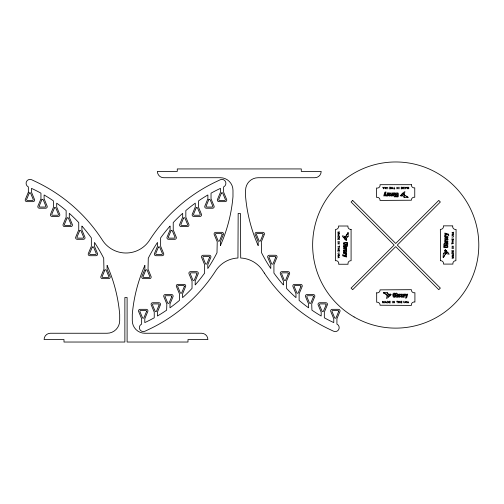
<?xml version="1.0" encoding="UTF-8"?>
<svg xmlns="http://www.w3.org/2000/svg" width="504" height="504" viewBox="0 0 504 504"><rect width="100%" height="100%" fill="white"/><g stroke="black" fill="none" stroke-linecap="round" stroke-linejoin="round"><path stroke-width="0.76" d="M348.081 236.578L348.34 232.678L344.767 237.712L345.089 239.394L348.081 236.578L345.7 236.093M443.35 253.518L443.092 257.418L446.67 252.384L446.349 250.702L443.35 253.518L445.738 254.003M344.018 237.573L344.95 239.413L346.135 239.721L345.983 240.572L346.784 239.4L345.347 236.489L342.266 235.853L343.615 237.901L345.347 236.489M447.42 252.523L446.487 250.683L445.303 250.381L445.454 249.524L444.654 250.696L446.09 253.607L449.171 254.243L447.817 252.195L446.09 253.607M404.189 197.417L404.674 195.029L403.055 194.097L401.373 194.418L404.189 197.417L408.089 197.675L404.674 195.029M386.763 295.067L387.248 292.685L383.349 292.427L388.382 295.999L390.065 295.678L387.248 292.685M404.277 194.676L404.914 191.596L402.866 192.95L404.277 194.676L401.367 196.113L400.195 195.313L401.045 195.464L401.354 194.279L403.194 193.347M387.16 295.42L386.524 298.507L388.571 297.152L387.16 295.42L390.071 293.983L391.243 294.783L390.392 294.632L390.083 295.817L388.244 296.749M400.907 195.962L401.045 195.464M390.392 294.632L390.531 294.134M384.187 187.179L383.519 188.868L382.845 187.179M406.451 187.179L405.777 188.868L405.109 187.179M384.987 302.923L385.661 301.228L386.329 302.923M407.245 302.923L407.919 301.228L408.593 302.923M347.558 244.251L347.558 242.941M443.879 245.845L443.879 247.155M346.683 234.826L347.905 232.646L347.905 233.245M444.755 255.276L443.533 257.45L443.533 256.851M337.844 235.664L339.539 234.99L337.844 234.316M337.844 257.922L339.539 257.248L337.844 256.58M453.587 233.522L451.899 232.848L453.587 232.174M453.587 255.78L451.899 255.106L453.587 254.438M453.077 235.267C454.822 232.754 450.765 236.496 452.321 234.133M338.36 254.829C336.615 257.342 340.673 253.6 339.116 255.969M389.435 187.179L390.524 187.179L390.524 188.855L389.435 188.855M401.096 187.179L402.186 187.179L402.186 188.855L401.096 188.855M383.059 187.708L383.979 187.708M405.317 187.708L406.237 187.708M389.529 188.042L390.524 188.042M401.19 188.042L402.186 188.042M391.621 188.112L392.811 188.112M393.63 188.868L394.846 188.868M407.522 197.234L408.12 197.234L405.941 196.012M337.844 232.01L339.539 232.01L337.844 232.735L339.539 233.465L337.844 233.465M451.899 235.834C454.028 234.757 454.028 238.09 451.899 237.019M451.905 240.95L453.587 240.95M337.844 241.668L339.539 241.668M451.905 242.141L453.587 242.141M337.844 242.701L339.539 242.701L337.844 243.904L339.539 243.904M451.899 243.571L453.587 243.571M451.899 246.191L453.587 246.191L451.899 247.395L453.587 247.395M337.844 246.525L339.539 246.525M337.844 247.955L339.532 247.955M451.899 248.428L453.587 248.428M337.844 249.146L339.532 249.146M339.539 253.077C337.409 252.006 337.409 255.339 339.539 254.268M453.587 256.631L451.899 256.631L453.587 257.361L451.899 258.086L453.587 258.086M383.916 292.862L383.317 292.862L385.491 294.084M390.342 301.241L389.252 301.241L389.252 302.923L390.342 302.923M396.591 301.228L397.807 301.228M402.003 301.241L400.913 301.241L400.913 302.923L402.003 302.923M398.626 301.984L399.817 301.984M389.252 302.053L390.247 302.053M400.913 302.053L401.909 302.053M385.201 302.387L386.121 302.387M407.459 302.387L408.379 302.387M444.805 250.236L445.303 250.381M346.135 239.721L346.632 239.86M264.323 273.048L261.866 269.35A28.085 28.085 0 0 0 240.698 257.998L240.395 213.45L238.165 213.45L237.945 257.998A28.085 28.085 0 0 0 215.208 271.574A161.368 161.368 0 0 1 148.151 329.723L145.001 331.21A3.938 3.938 0 0 1 139.759 329.326A3.938 3.938 0 0 1 141.643 324.085L141.643 318.774L138.701 311.692A1.575 1.575 0 0 1 140.068 309.33L146.368 309.33A1.575 1.575 0 0 1 147.729 311.692L144.793 318.774L144.793 322.598A153.537 153.537 0 0 0 153.77 318.055L154.243 317.797L154.243 312.184L151.301 305.096A1.575 1.575 0 0 1 152.668 302.734L158.962 302.734A1.575 1.575 0 0 1 160.329 305.096L157.387 312.184L157.387 316.008L158.149 315.567A153.537 153.537 0 0 0 166.641 310.162L166.837 303.981L163.901 296.894A1.575 1.575 0 0 1 165.262 294.531L171.562 294.531A1.575 1.575 0 0 1 172.929 296.894L169.987 303.981L169.987 307.805L170.749 307.257A153.537 153.537 0 0 0 178.668 301.046L179.437 300.39L179.437 293.819L176.501 286.732A1.575 1.575 0 0 1 177.862 284.369L184.162 284.369A1.575 1.575 0 0 1 185.522 286.732L182.587 293.819L182.587 297.644L183.714 296.623A153.222 153.222 0 0 0 192.037 288.395L192.037 281.106L189.094 274.019A1.575 1.575 0 0 1 190.462 271.656L196.762 271.656A1.575 1.575 0 0 1 198.122 274.019L195.187 281.106L195.187 284.93L195.445 284.64A153.537 153.537 0 0 0 203.843 274.17L204.637 273.08L204.637 264.713L201.694 257.626A1.575 1.575 0 0 1 203.062 255.263L209.362 255.263A1.575 1.575 0 0 1 210.722 257.626L207.787 264.713L207.787 268.531L208.618 267.277A153.537 153.537 0 0 0 216.997 252.75L217.23 241.781L214.294 234.694A1.575 1.575 0 0 1 215.655 232.331L221.955 232.331A1.575 1.575 0 0 1 223.322 234.694L220.38 241.781L220.38 245.606L220.582 245.164A153.537 153.537 0 0 0 232.98 196.617L232.98 190.317A12.6 12.6 0 0 0 220.38 177.717L163.687 177.717A6.3 6.3 0 0 1 157.387 171.417L177.282 171.417L177.282 168.934L301.285 168.934L301.285 171.417L321.174 171.417A6.3 6.3 0 0 1 314.874 177.717L258.18 177.717A12.6 12.6 0 0 0 245.58 190.317L245.58 196.617A153.537 153.537 0 0 0 257.985 245.164L258.18 245.606L258.18 241.781L255.238 234.694A1.575 1.575 0 0 1 256.605 232.331L262.905 232.331A1.575 1.575 0 0 1 264.266 234.694L261.33 241.781L261.563 252.75A153.537 153.537 0 0 0 269.949 267.277L270.78 268.531L270.78 264.713L267.838 257.626A1.575 1.575 0 0 1 269.205 255.263L275.499 255.263A1.575 1.575 0 0 1 276.866 257.626L273.924 264.713L273.924 273.08L274.718 274.17A153.537 153.537 0 0 0 283.116 284.64L283.374 284.93L283.374 281.106L280.438 274.019A1.575 1.575 0 0 1 281.799 271.656L288.099 271.656A1.575 1.575 0 0 1 289.466 274.019L286.524 281.106L286.524 288.395A153.222 153.222 0 0 0 294.846 296.623L295.974 297.644L295.974 293.819L293.038 286.732A1.575 1.575 0 0 1 294.399 284.369L300.699 284.369A1.575 1.575 0 0 1 302.066 286.732L299.124 293.819L299.124 300.39L299.893 301.046A153.537 153.537 0 0 0 307.812 307.257L308.574 307.805L308.574 303.981L305.632 296.894A1.575 1.575 0 0 1 306.999 294.531L313.299 294.531A1.575 1.575 0 0 1 314.66 296.894L311.724 303.981L311.926 310.162A153.537 153.537 0 0 0 320.418 315.567L321.174 316.008L321.174 312.184L318.232 305.096A1.575 1.575 0 0 1 319.599 302.734L325.899 302.734A1.575 1.575 0 0 1 327.26 305.096L324.324 312.184L324.324 317.797L324.79 318.055A153.537 153.537 0 0 0 333.768 322.598L333.768 318.774L330.832 311.692A1.575 1.575 0 0 1 332.193 309.33L338.493 309.33A1.575 1.575 0 0 1 339.86 311.692L336.918 318.774L336.918 324.085A3.938 3.938 0 0 1 338.801 329.326A3.938 3.938 0 0 1 333.56 331.21L330.41 329.723A161.368 161.368 0 0 1 264.329 273.048M405.5 302.406C408.013 304.151 404.271 300.094 406.634 301.65M385.938 187.69C383.424 185.944 387.166 190.002 384.798 188.446M453.587 238.764L453.587 239.854L451.912 239.854L451.912 238.764M453.587 250.425L453.587 251.515L451.912 251.515L451.912 250.425M453.058 232.388L453.058 233.308M453.058 254.652L453.058 255.566M452.724 238.858L452.724 239.854M452.724 250.519L452.724 251.515M452.655 240.95L452.655 242.141M451.899 242.959L451.899 244.182M408.757 187.179L408.757 188.868L408.032 187.179L407.301 188.868L407.301 187.179M404.933 301.228C406.01 303.358 402.677 303.358 403.748 301.228M399.817 301.234L399.817 302.923M399.099 187.179L399.099 188.868M398.626 301.234L398.626 302.923M398.066 187.179L398.066 188.868L396.862 187.179L396.862 188.868M397.196 301.228L397.196 302.923M394.575 301.228L394.575 302.923L393.372 301.228L393.372 302.923M394.241 187.179L394.241 188.868M392.811 187.179L392.811 188.861M392.339 301.228L392.339 302.923M391.621 187.179L391.621 188.861M387.689 188.868C388.76 186.738 385.428 186.738 386.505 188.868M384.136 302.923L384.136 301.228L383.405 302.923L382.681 301.228L382.681 302.923M376.683 292.83L376.683 302.255A2.829 2.829 0 0 1 380.06 305.216L411.39 305.405A2.822 2.822 0 0 1 414.534 302.016A2.722 2.722 0 0 1 414.912 302.098L414.912 292.717A2.822 2.822 0 0 1 411.396 289.68L380.054 289.869A2.829 2.829 0 0 1 376.677 292.83M339.539 245.921L339.539 247.136M339.526 239.671L339.526 238.581L337.844 238.581L337.844 239.671M339.526 251.332L339.526 250.242L337.844 250.242L337.844 251.332M338.713 238.581L338.713 239.576M338.783 247.955L338.783 249.146M338.713 250.242L338.713 251.238M338.379 234.53L338.379 235.45M338.379 256.788L338.379 257.708M443.873 245.845A1.008 1.008 0 0 1 444.345 245.36L447.357 245.36A1.008 1.008 0 0 1 447.823 245.845L447.823 247.155A0.989 0.989 0 0 1 447.42 247.609L444.345 247.647A1.008 1.008 0 0 1 443.873 247.162M347.565 244.251A1.008 1.008 0 0 1 347.092 244.736L344.081 244.736A1.008 1.008 0 0 1 343.608 244.251L343.615 242.941A0.989 0.989 0 0 1 344.018 242.493L347.092 242.456A1.008 1.008 0 0 1 347.565 242.934M392.899 294.953L393.158 296.749A0.989 0.989 0 0 0 393.605 297.152L394.922 297.152A1.008 1.008 0 0 0 395.407 296.686L395.407 293.674A1.008 1.008 0 0 0 394.922 293.202L393.611 293.208A1.008 1.008 0 0 0 393.126 293.674L392.899 294.953M395.804 194.695L396.031 196.421A1.008 1.008 0 0 0 396.516 196.894L397.826 196.888A1.008 1.008 0 0 0 398.311 196.421L398.273 193.347A0.989 0.989 0 0 0 397.826 192.944L396.516 192.944A1.008 1.008 0 0 0 396.031 193.416L395.804 194.695M393.712 294.808C394.588 301.373 395.583 290.008 393.712 294.808M396.616 194.544C397.517 201.127 398.462 189.718 396.616 194.544M393.756 194.191C394.191 197.877 395.029 191.57 393.756 194.191M396.875 295.445C397.291 299.137 398.185 292.811 396.875 295.445M392.975 194.216L393.328 195.81A0.687 0.687 0 0 0 393.58 195.968L394.103 195.993A0.662 0.662 0 0 0 394.355 195.88L394.569 196.932L395.344 196.932L395.344 192.906L394.38 192.975A0.668 0.668 0 0 0 394.115 192.849L393.58 192.874A0.687 0.687 0 0 0 393.328 193.032L392.975 194.216M398.462 295.678L398.11 297.064A0.687 0.687 0 0 1 397.858 297.221L397.322 297.247A0.668 0.668 0 0 1 397.058 297.121L396.094 297.19L396.094 293.164L396.869 293.164L397.083 294.223A0.662 0.662 0 0 1 397.328 294.103L397.858 294.128A0.687 0.687 0 0 1 398.11 294.286L398.462 295.678M390.751 193.694L390.65 194.204A0.655 0.655 0 0 1 390.518 194.38C387.878 195.426 390.506 195.174 390.569 195.521A0.737 0.737 0 0 1 390.342 195.81L389.699 196.012A2.57 2.57 0 0 1 389.277 195.999L388.534 195.464L388.471 193.158A0.926 0.926 0 0 0 388.395 192.906C389.025 193.473 390.594 192.093 390.751 193.694M400.686 296.302C400.712 297.996 402.413 296.667 403.043 297.19A0.926 0.926 0 0 1 402.967 296.938L402.904 294.632L402.161 294.097A2.57 2.57 0 0 0 401.738 294.084L401.096 294.286A0.737 0.737 0 0 0 400.869 294.575C400.945 294.966 403.534 294.594 400.919 295.716A0.655 0.655 0 0 0 400.787 295.892L400.686 296.302M345.946 249.593L346.676 249.581A0.662 0.662 0 0 0 346.557 249.285L346.204 248.982L346.607 248.982L346.607 248.239L343.577 248.239L343.577 249.02L345.536 249.033L345.946 249.593M345.946 254.18L346.676 254.167A0.668 0.668 0 0 0 346.557 253.871L346.204 253.575L346.607 253.575L346.607 252.832L343.577 252.832L343.577 253.607L345.536 253.619L345.946 254.18M388.401 302.053L388.093 302.835L387.154 302.923L387.154 301.228L388.099 301.31L388.401 302.053M403.036 187.86L403.263 188.729L404.284 188.868L404.284 187.179L403.345 187.261L403.036 187.86M445.498 235.796L445.838 236.458L447.861 236.489L447.861 237.271L444.83 237.271L444.83 236.527L445.234 236.527L444.881 236.225A0.668 0.668 0 0 1 444.761 235.929L445.498 235.796M445.498 240.383L445.838 241.051L447.861 241.076L447.861 241.857L444.83 241.857L444.83 241.114L445.234 241.114L444.881 240.811A0.662 0.662 0 0 1 444.761 240.521L445.498 240.383M343.148 254.911L343.577 255.427L346.607 254.577L346.607 255.389L344.509 255.837L346.607 256.246L346.607 257.021L342.941 255.994L342.581 254.81L343.148 254.911M448.289 235.084L448.856 235.292L448.497 234.108L444.83 233.075L444.83 233.85L446.928 234.259L444.83 234.713L444.83 235.519L447.861 234.669L448.289 235.084M346.689 246.866L346.639 247.187A0.687 0.687 0 0 1 346.481 247.439L345.089 247.798L343.703 247.439A0.687 0.687 0 0 1 343.545 247.187L343.52 246.651A0.668 0.668 0 0 1 343.646 246.387L343.577 245.423L347.603 245.423L347.603 246.198L346.544 246.412A0.662 0.662 0 0 1 346.664 246.664L346.689 246.866M387.16 194.727L386.341 195.262L386.599 196.006A0.668 0.668 0 0 0 386.896 195.886L387.192 195.533L387.192 195.936L387.935 195.936L387.935 192.906L387.16 192.906L387.16 194.727M391.747 194.727L390.934 195.262L391.186 196.006A0.662 0.662 0 0 0 391.482 195.886L391.784 195.533L391.784 195.936L392.528 195.936L392.528 192.906L391.747 192.906L391.747 194.727M399.691 295.3L399.691 297.19L398.91 297.19L398.91 294.16L399.653 294.16L399.653 294.563L399.956 294.21A0.662 0.662 0 0 1 400.245 294.09L400.504 294.834L399.691 295.3M404.284 295.3L404.277 297.19L403.496 297.19L403.496 294.16L404.246 294.16L404.246 294.563L404.542 294.21A0.668 0.668 0 0 1 404.838 294.09L405.096 294.834L404.284 295.3M444.755 243.117L444.774 243.438A0.662 0.662 0 0 0 444.887 243.684L443.835 243.898L443.835 244.673L447.861 244.673L447.791 243.709A0.668 0.668 0 0 0 447.917 243.445L447.892 242.909A0.687 0.687 0 0 0 447.735 242.657L446.342 242.304L444.956 242.657A0.687 0.687 0 0 0 444.799 242.909L444.755 243.117M389.239 193.763C389.384 195.728 390.631 192.389 389.245 193.706M402.205 296.27C401.058 297.914 401.751 294.449 402.205 296.27M343.501 250.652L343.892 251.534L343.577 252.372A0.926 0.926 0 0 1 343.829 252.296L346.135 252.233L346.67 251.49A2.57 2.57 0 0 0 346.683 251.068L346.481 250.425A0.737 0.737 0 0 0 346.191 250.198C345.889 250.299 346.053 252.819 345.095 250.305A0.655 0.655 0 0 0 344.875 250.116L343.98 250.078L343.501 250.652M447.943 239.35L447.527 239.992L446.563 239.98A0.655 0.655 0 0 1 446.386 239.847C445.316 237.233 445.631 239.841 445.246 239.904A0.737 0.737 0 0 1 444.956 239.671L444.755 239.028A2.57 2.57 0 0 1 444.767 238.606L445.303 237.863L447.609 237.8A0.926 0.926 0 0 0 447.861 237.724L447.546 238.562L447.943 239.35M344.1 243.508C347.161 246.424 348.466 241.082 344.1 243.508M444.358 246.418C447.445 249.341 448.692 243.986 444.358 246.418M344.03 251.017C344.648 252.599 345.467 250.135 344.03 251.017M447.413 239.041C446.053 240.036 446.676 237.497 447.413 239.041M344.1 246.551C345.971 248.359 346.809 244.988 344.1 246.551M447.344 243.489C444.994 245.158 445.12 241.794 447.344 243.489M339.539 237.094C339.425 238.279 337.22 237.712 337.844 236.483L339.539 236.483L339.539 237.094M451.912 252.876L451.899 253.613L453.587 253.613C454.161 252.454 452.239 251.843 451.912 252.876M411.403 184.691L411.384 184.886A2.829 2.829 0 0 0 414.754 187.847L414.754 197.266A2.829 2.829 0 0 0 411.377 200.227L380.035 200.416A2.822 2.822 0 0 0 376.526 197.379L376.526 188.005A2.822 2.822 0 0 0 380.048 184.691L411.403 184.691M385.352 192.811L386.19 195.936L385.377 195.936L384.93 193.838L384.521 195.936L383.746 195.936L384.772 192.27L385.957 191.911L385.957 192.496L385.352 192.811M406.098 297.19L405.474 298.185L406.659 297.826L407.692 294.16L406.917 294.16L406.507 296.257L406.06 294.16L405.248 294.16L406.098 297.19M28.35 192.194L25.408 199.282A1.575 1.575 0 0 0 26.775 201.644L33.075 201.644A1.575 1.575 0 0 0 34.436 199.282L31.5 192.194L31.5 188.37A153.537 153.537 0 0 1 40.484 192.912L40.95 193.171L40.95 198.784L38.008 205.871A1.575 1.575 0 0 0 39.375 208.234L45.675 208.234A1.575 1.575 0 0 0 47.036 205.871L44.1 198.784L44.1 194.96L44.856 195.401A153.537 153.537 0 0 1 53.348 200.806L53.55 206.987L50.608 214.074A1.575 1.575 0 0 0 51.975 216.436L58.269 216.436A1.575 1.575 0 0 0 59.636 214.074L56.694 206.987L56.694 203.162L57.456 203.711A153.537 153.537 0 0 1 65.375 209.922L66.144 210.578L66.144 217.148L63.208 224.236A1.575 1.575 0 0 0 64.569 226.598L70.869 226.598A1.575 1.575 0 0 0 72.236 224.236L69.294 217.148L69.294 213.324L70.421 214.345A153.222 153.222 0 0 1 78.744 222.573L78.744 229.862L75.808 236.949A1.575 1.575 0 0 0 77.169 239.312L83.469 239.312A1.575 1.575 0 0 0 84.83 236.949L81.894 229.862L81.894 226.038L82.152 226.334A153.537 153.537 0 0 1 90.55 236.798L91.344 237.888L91.344 246.261L88.402 253.348A1.575 1.575 0 0 0 89.769 255.711L96.069 255.711A1.575 1.575 0 0 0 97.43 253.348L94.494 246.261L94.494 242.437L95.325 243.697A153.537 153.537 0 0 1 103.704 258.218L103.944 269.186L101.002 276.274A1.575 1.575 0 0 0 102.369 278.636L108.669 278.636A1.575 1.575 0 0 0 110.029 276.274L107.094 269.186L107.094 265.362L107.289 265.803A153.537 153.537 0 0 1 119.687 314.357L119.687 320.657A12.6 12.6 0 0 1 107.094 333.251L50.4 333.251A6.3 6.3 0 0 0 44.1 339.551L63.989 339.551L63.989 342.033L124.872 342.033L124.872 297.517L127.103 297.517L127.103 342.033L187.992 342.033L187.992 339.551L207.881 339.551A6.3 6.3 0 0 0 201.581 333.251L144.887 333.251A12.6 12.6 0 0 1 132.287 320.657L132.287 314.357A153.537 153.537 0 0 1 144.692 265.803L144.887 265.362L144.887 269.186L141.952 276.274A1.575 1.575 0 0 0 143.312 278.636L149.612 278.636A1.575 1.575 0 0 0 150.973 276.274L148.037 269.186L148.277 258.218A153.537 153.537 0 0 1 156.656 243.697L157.487 242.437L157.487 246.261L154.545 253.348A1.575 1.575 0 0 0 155.912 255.711L162.212 255.711A1.575 1.575 0 0 0 163.573 253.348L160.637 246.261L160.637 237.888L161.425 236.798A153.537 153.537 0 0 1 169.823 226.334L170.087 226.038L170.087 229.862L167.145 236.949A1.575 1.575 0 0 0 168.512 239.312L174.806 239.312A1.575 1.575 0 0 0 176.173 236.949L173.231 229.862L173.231 222.573A153.222 153.222 0 0 1 181.553 214.345L182.681 213.324L182.681 217.148L179.745 224.236A1.575 1.575 0 0 0 181.106 226.598L187.406 226.598A1.575 1.575 0 0 0 188.773 224.236L185.831 217.148L185.831 210.578L186.6 209.922A153.537 153.537 0 0 1 194.525 203.711L195.281 203.162L195.281 206.987L192.345 214.074A1.575 1.575 0 0 0 193.706 216.436L200.006 216.436A1.575 1.575 0 0 0 201.373 214.074L198.431 206.987L198.633 200.806A153.537 153.537 0 0 1 207.125 195.401L207.881 194.96L207.881 198.784L204.939 205.871A1.575 1.575 0 0 0 206.306 208.234L212.606 208.234A1.575 1.575 0 0 0 213.967 205.871L211.031 198.784L211.031 193.171L211.497 192.912A153.537 153.537 0 0 1 220.481 188.37L220.481 192.194L217.539 199.282A1.575 1.575 0 0 0 218.906 201.644L225.206 201.644A1.575 1.575 0 0 0 226.567 199.282L223.631 192.194L223.631 186.883A3.938 3.938 0 0 0 225.508 181.642A3.938 3.938 0 0 0 220.267 179.764L217.117 181.251A161.368 161.368 0 0 0 150.066 239.394A28.085 28.085 0 0 1 103.408 241.618L100.945 237.919A161.368 161.368 0 0 0 34.858 181.251L31.708 179.764A3.938 3.938 0 0 0 26.473 181.642A3.938 3.938 0 0 0 28.35 186.883L28.35 192.194M29.245 193.139L26.624 199.452A0.787 0.787 0 0 0 27.292 200.453L32.47 200.46A0.787 0.787 0 0 0 33.195 199.37L30.605 193.139A0.787 0.787 0 0 0 29.245 193.139M41.838 199.729L39.224 206.042A0.787 0.787 0 0 0 39.892 207.049L45.064 207.049A0.787 0.787 0 0 0 45.795 205.96L43.205 199.729A0.787 0.787 0 0 0 41.838 199.729M54.438 207.931L51.824 214.244A0.787 0.787 0 0 0 52.492 215.252L57.664 215.252A0.787 0.787 0 0 0 58.395 214.162L55.805 207.931A0.787 0.787 0 0 0 54.438 207.931M67.038 218.1L64.418 224.406A0.787 0.787 0 0 0 65.092 225.414L70.264 225.414A0.787 0.787 0 0 0 70.995 224.324L68.399 218.1A0.787 0.787 0 0 0 67.038 218.1M79.638 230.813L77.017 237.126A0.787 0.787 0 0 0 77.692 238.127L82.864 238.134A0.787 0.787 0 0 0 83.588 237.044L80.999 230.813A0.787 0.787 0 0 0 79.638 230.813M92.238 247.206L89.618 253.518A0.787 0.787 0 0 0 90.285 254.52L95.464 254.526A0.787 0.787 0 0 0 96.188 253.436L93.599 247.206A0.787 0.787 0 0 0 92.238 247.206M104.832 270.138L102.218 276.45A0.787 0.787 0 0 0 102.885 277.452L108.058 277.458A0.787 0.787 0 0 0 108.788 276.368L106.199 270.138A0.787 0.787 0 0 0 104.832 270.138M145.782 270.138L143.193 276.368A0.787 0.787 0 0 0 143.917 277.458L149.09 277.452A0.787 0.787 0 0 0 149.764 276.45L147.143 270.138A0.787 0.787 0 0 0 145.782 270.138M158.382 247.206L155.786 253.436A0.787 0.787 0 0 0 156.517 254.526L161.689 254.52A0.787 0.787 0 0 0 162.364 253.518L159.743 247.206A0.787 0.787 0 0 0 158.382 247.206M170.976 230.813L168.386 237.044A0.787 0.787 0 0 0 169.117 238.134L174.289 238.127A0.787 0.787 0 0 0 174.957 237.126L172.343 230.813A0.787 0.787 0 0 0 170.976 230.813M183.576 218.1L180.986 224.324A0.787 0.787 0 0 0 181.717 225.414L186.889 225.414A0.787 0.787 0 0 0 187.557 224.406L184.943 218.1A0.787 0.787 0 0 0 183.576 218.1M146.488 311.598L143.898 317.829A0.787 0.787 0 0 1 142.531 317.829L139.917 311.516A0.787 0.787 0 0 1 140.584 310.514L145.757 310.508A0.787 0.787 0 0 1 146.488 311.598M196.176 207.931L193.586 214.162A0.787 0.787 0 0 0 194.311 215.252L199.489 215.252A0.787 0.787 0 0 0 200.157 214.244L197.537 207.931A0.787 0.787 0 0 0 196.176 207.931M159.088 305.008L156.498 311.239A0.787 0.787 0 0 1 155.131 311.239L152.517 304.926A0.787 0.787 0 0 1 153.185 303.925L158.357 303.918A0.787 0.787 0 0 1 159.088 305.008M208.776 199.729L206.186 205.96A0.787 0.787 0 0 0 206.911 207.049L212.083 207.049A0.787 0.787 0 0 0 212.757 206.042L210.137 199.729A0.787 0.787 0 0 0 208.776 199.729M171.688 296.806L169.092 303.036A0.787 0.787 0 0 1 167.731 303.036L165.11 296.724A0.787 0.787 0 0 1 165.784 295.722L170.957 295.716A0.787 0.787 0 0 1 171.688 296.806M221.369 193.139L218.78 199.37A0.787 0.787 0 0 0 219.511 200.46L224.683 200.453A0.787 0.787 0 0 0 225.357 199.452L222.737 193.139A0.787 0.787 0 0 0 221.369 193.139M184.281 286.644L181.692 292.874A0.787 0.787 0 0 1 180.331 292.874L177.71 286.562A0.787 0.787 0 0 1 178.384 285.554L183.557 285.554A0.787 0.787 0 0 1 184.281 286.644M196.881 273.93L194.292 280.161A0.787 0.787 0 0 1 192.931 280.161L190.31 273.848A0.787 0.787 0 0 1 190.978 272.84L196.157 272.84A0.787 0.787 0 0 1 196.881 273.93M209.481 257.531L206.892 263.762A0.787 0.787 0 0 1 205.525 263.762L202.91 257.45A0.787 0.787 0 0 1 203.578 256.448L208.751 256.442A0.787 0.787 0 0 1 209.481 257.531M222.081 234.606L219.492 240.836A0.787 0.787 0 0 1 218.125 240.836L215.51 234.524A0.787 0.787 0 0 1 216.178 233.516L221.351 233.516A0.787 0.787 0 0 1 222.081 234.606M263.057 234.524L260.436 240.836A0.787 0.787 0 0 1 259.069 240.836L256.479 234.606A0.787 0.787 0 0 1 257.21 233.516L262.382 233.516A0.787 0.787 0 0 1 263.057 234.524M275.65 257.45L273.036 263.762A0.787 0.787 0 0 1 271.669 263.762L269.079 257.531A0.787 0.787 0 0 1 269.81 256.442L274.982 256.448A0.787 0.787 0 0 1 275.65 257.45M288.25 273.848L285.636 280.161A0.787 0.787 0 0 1 284.269 280.161L281.679 273.93A0.787 0.787 0 0 1 282.41 272.84L287.582 272.84A0.787 0.787 0 0 1 288.25 273.848M300.85 286.562L298.229 292.874A0.787 0.787 0 0 1 296.869 292.874L294.279 286.644A0.787 0.787 0 0 1 295.004 285.554L300.182 285.554A0.787 0.787 0 0 1 300.85 286.562M313.45 296.724L310.829 303.036A0.787 0.787 0 0 1 309.469 303.036L306.879 296.806A0.787 0.787 0 0 1 307.604 295.716L312.776 295.722A0.787 0.787 0 0 1 313.45 296.724M326.05 304.926L323.429 311.239A0.787 0.787 0 0 1 322.062 311.239L319.473 305.008A0.787 0.787 0 0 1 320.204 303.918L325.376 303.925A0.787 0.787 0 0 1 326.05 304.926M338.644 311.516L336.029 317.829A0.787 0.787 0 0 1 334.662 317.829L332.073 311.598A0.787 0.787 0 0 1 332.804 310.508L337.976 310.514A0.787 0.787 0 0 1 338.644 311.516M352.668 200.416L351.086 201.997L394.141 245.051L351.086 288.099L352.668 289.68L395.716 246.626L438.77 289.68L440.351 288.099L397.297 245.051L440.351 201.997L438.77 200.416L395.716 243.47L352.668 200.416M351.086 229.364L350.897 229.383A2.829 2.829 0 0 1 347.936 226.012L338.512 226.012A2.829 2.829 0 0 1 335.551 229.396L335.362 260.719A2.822 2.822 0 0 1 338.751 263.863A2.722 2.722 0 0 1 338.669 264.241L348.05 264.241A2.822 2.822 0 0 1 351.086 260.732L351.086 229.364M440.54 260.713L440.351 229.364A2.822 2.822 0 0 0 443.388 225.855L452.762 225.855A2.722 2.722 0 0 0 452.686 226.233A2.822 2.822 0 0 0 456.076 229.383L455.881 260.713A2.829 2.829 0 0 0 452.92 264.09L443.501 264.09A2.829 2.829 0 0 0 440.54 260.707M354.091 316.947A83.084 83.084 0 0 0 478.8 245.152A83.084 83.084 0 0 0 354.268 173.048A83.084 83.084 0 0 0 354.091 316.947"/></g></svg>
